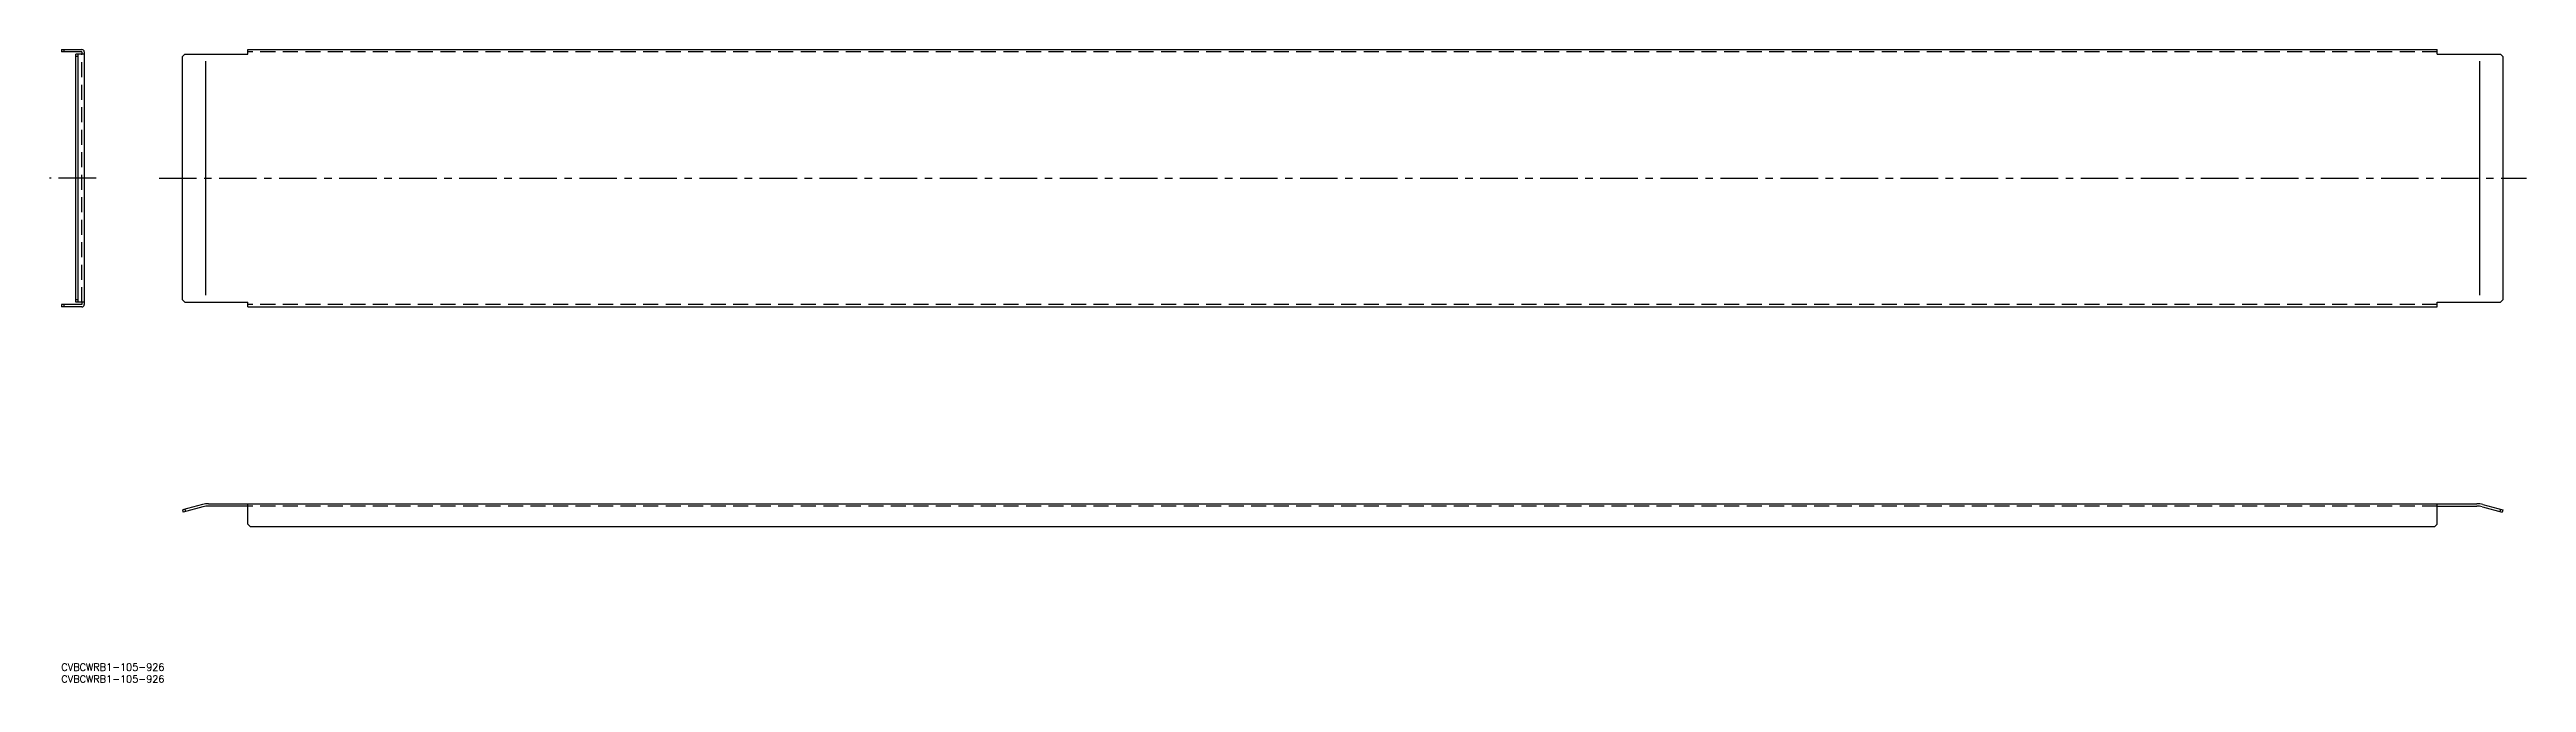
# Model space of a CAD drawing. Extents: x -5 to 1043, y -9 to 259.
import ezdxf

# ---------------------------------------------------------------- set-up
doc = ezdxf.new("R2010")
doc.units = 0
doc.header["$LTSCALE"] = 0.5
doc.linetypes.add('CENTER', pattern=[50.8, 31.75, -6.35, 6.35, -6.35])
doc.linetypes.add('DASHED', pattern=[19.05, 12.7, -6.35])
doc.layers.get('0').update_dxf_attribs({"linetype": 'CONTINUOUS'})
doc.layers.add('CENTER', color=1, linetype='CENTER')
doc.styles.get("Standard").update_dxf_attribs({"font": 'txt.shx', "height": 3, "bigfont": 'bigfont.shx'})

# ---------------------------------------------------------------- blocks, each defined once
blk = doc.blocks.new('*U18')
at = {"color": 7, "linetype": 'CONTINUOUS'}
for p in [(0, -4), (0, -9)]:
    blk.add_text('CVBCWRB1-105-926', height=3, dxfattribs=at).set_placement(p)

msp = doc.modelspace()

# ---------------------------------------------------------------- linework, layer by layer
at = {"color": 7, "linetype": 'CONTINUOUS'}
for p, q in [((0, 259), (8.7, 259)), ((0, 259), (0, 258)), ((8.7, 258), (0, 258)), ((1, 259), (1, 258)), ((9.7, 257), (6.1, 257)), ((6.1, 152), (6.1, 257)), ((7, 256), (6.1, 256)), ((7, 257), (7, 152)), ((8.7, 258), (8.7, 257)), ((9.7, 258), (9.7, 151)), ((52.2, 257), (51.3, 256)), ((51.3, 153), (51.3, 256)), ((52.2, 257), (78.9, 257)), ((78.9, 259), (1004.9, 259)), ((78.9, 257), (78.9, 259)), ((1004.9, 257), (1004.9, 259)), ((1004.9, 257), (1031.6, 257)), ((1031.6, 257), (1032.6, 256)), ((1032.6, 256), (1032.6, 153)), ((8.7, 151), (0, 151)), ((0, 151), (0, 150)), ((8.7, 150), (0, 150)), ((1, 151), (1, 150)), ((7, 153), (6.1, 153)), ((9.7, 152), (6.1, 152)), ((8.7, 152), (8.7, 151)), ((52.2, 152), (51.3, 153)), ((52.2, 152), (78.9, 152)), ((78.9, 150), (78.9, 152)), ((78.9, 150), (1004.9, 150)), ((1004.9, 150), (1004.9, 152)), ((1004.9, 152), (1031.6, 152)), ((1031.6, 152), (1032.6, 153)), ((59.7, 66.4), (51.3, 64.1)), ((51.3, 64.1), (51.5, 63.1)), ((59.9, 65.4), (51.5, 63.1)), ((52.2, 64.4), (52.5, 63.4)), ((62.3, 66.7), (1021.6, 66.7)), ((78.9, 65.7), (62.3, 65.7)), ((78.9, 58), (78.9, 66.7)), ((1004.9, 58), (1004.9, 66.7)), ((1004.9, 65.7), (1021.6, 65.7)), ((1024, 65.4), (1032.3, 63.1)), ((1024.2, 66.4), (1032.6, 64.1)), ((1031.6, 64.4), (1031.4, 63.4)), ((1032.6, 64.1), (1032.3, 63.1)), ((79.9, 57), (78.9, 58)), ((79.9, 57), (1003.9, 57)), ((1004.9, 58), (1003.9, 57))]:
    msp.add_line(p, q, dxfattribs=at)
at = {"color": 3, "linetype": 'DASHED'}
for p, q in [((8.7, 152), (8.7, 257)), ((1004.9, 258), (78.9, 258)), ((1004.9, 151), (78.9, 151)), ((1004.9, 65.7), (78.9, 65.7))]:
    msp.add_line(p, q, dxfattribs=at)
at = {"color": 3, "linetype": 'CONTINUOUS'}
for p, q in [((60.9, 254), (60.9, 155)), ((1022.9, 155), (1022.9, 254))]:
    msp.add_line(p, q, dxfattribs=at)
at = {"color": 7, "linetype": 'CONTINUOUS'}
for centre, radius, start, end in [((8.7, 258), 1, 0, 90), ((8.7, 151), 1, 270, 0), ((62.3, 56.7), 10, 90, 105), ((62.3, 56.7), 9, 90, 105), ((1021.6, 56.7), 10, 75, 90), ((1021.6, 56.7), 9, 75, 90)]:
    msp.add_arc(centre, radius, start, end, dxfattribs=at)
at = {"layer": 'CENTER', "color": 1, "linetype": 'CENTER'}
for p, q in [((14.7, 204.5), (-5, 204.5)), ((41.3, 204.5), (1042.6, 204.5))]:
    msp.add_line(p, q, dxfattribs=at)

# ---------------------------------------------------------------- block references
at = {"color": 7, "linetype": 'CONTINUOUS'}
msp.add_blockref('*U18', (0, 0), dxfattribs=at)

doc.saveas('drawing.dxf')
